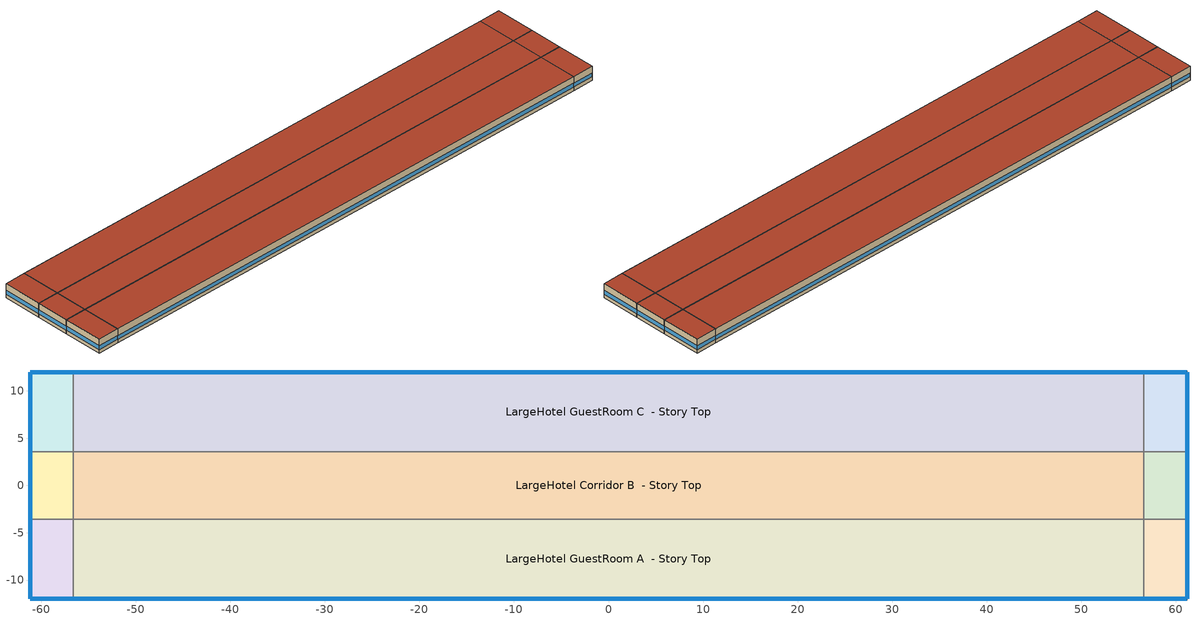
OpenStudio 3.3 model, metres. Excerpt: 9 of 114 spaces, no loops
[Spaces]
LargeHotel GuestRoom A end_a - Story Top
 floor adiabatic (LargeHotel Interior Floor): -61.2,-12 -61.2,-3.57 -56.62,-3.57 -56.62,-12 z27.43
 wall outside: -61.2,-3.57 -61.2,-12 -56.62,-12 z27.43:30.48
 wall to LargeHotel Corridor B end_a - Story Top: -56.62,-3.57 -61.2,-3.57 z27.43:30.48
 wall to LargeHotel GuestRoom A  - Story Top: -56.62,-12 -56.62,-3.57 z27.43:30.48
 window: -61.2,-3.6 -61.2,-11.97 z28.19:29.02; -61.17,-12 -56.65,-12 z28.19:29.03
 roof outside: -56.62,-12 -56.62,-3.57 -61.2,-3.57 -61.2,-12 z30.48
LargeHotel Corridor B end_a - Story Top
 floor adiabatic (LargeHotel Interior Floor): -61.2,-3.57 -61.2,3.57 -56.62,3.57 -56.62,-3.57 z27.43
 wall outside: -61.2,3.57 -61.2,-3.57 z27.43:30.48
 wall to LargeHotel GuestRoom C end_a - Story Top: -56.62,3.57 -61.2,3.57 z27.43:30.48
 wall to LargeHotel Corridor B  - Story Top: -56.62,-3.57 -56.62,3.57 z27.43:30.48
 window: -61.2,3.54 -61.2,-3.54 z28.19:29.02
 roof outside: -56.62,-3.57 -56.62,3.57 -61.2,3.57 -61.2,-3.57 z30.48
LargeHotel GuestRoom C end_a - Story Top
 floor adiabatic (LargeHotel Interior Floor): -61.2,3.57 -61.2,12 -56.62,12 -56.62,3.57 z27.43
 wall outside: -56.62,12 -61.2,12 -61.2,3.57 z27.43:30.48
 wall to LargeHotel GuestRoom C  - Story Top: -56.62,3.57 -56.62,12 z27.43:30.48
 window: -56.65,12 -61.17,12 z28.19:29.03; -61.2,11.97 -61.2,3.6 z28.19:29.02
 roof outside: -56.62,3.57 -56.62,12 -61.2,12 -61.2,3.57 z30.48
LargeHotel GuestRoom A  - Story Top
 floor adiabatic (LargeHotel Interior Floor): -56.62,-12 -56.62,-3.57 56.62,-3.57 56.62,-12 z27.43
 wall outside: -56.62,-12 56.62,-12 z27.43:30.48
 wall to LargeHotel Corridor B  - Story Top: 56.62,-3.57 -56.62,-3.57 z27.43:30.48
 wall to LargeHotel GuestRoom A end_b - Story Top: 56.62,-12 56.62,-3.57 z27.43:30.48
 window: -56.6,-12 56.6,-12 z28.19:29.02
 roof outside: 56.62,-12 56.62,-3.57 -56.62,-3.57 -56.62,-12 z30.48
LargeHotel Corridor B  - Story Top
 floor adiabatic (LargeHotel Interior Floor): -56.62,-3.57 -56.62,3.57 56.62,3.57 56.62,-3.57 z27.43
 wall to LargeHotel GuestRoom C  - Story Top: 56.62,3.57 -56.62,3.57 z27.43:30.48
 wall to LargeHotel Corridor B end_b - Story Top: 56.62,-3.57 56.62,3.57 z27.43:30.48
 roof outside: 56.62,-3.57 56.62,3.57 -56.62,3.57 -56.62,-3.57 z30.48
LargeHotel GuestRoom C  - Story Top
 floor adiabatic (LargeHotel Interior Floor): -56.62,3.57 -56.62,12 56.62,12 56.62,3.57 z27.43
 wall outside: 56.62,12 -56.62,12 z27.43:30.48
 wall to LargeHotel GuestRoom C end_b - Story Top: 56.62,3.57 56.62,12 z27.43:30.48
 window: 56.6,12 -56.6,12 z28.19:29.02
 roof outside: 56.62,3.57 56.62,12 -56.62,12 -56.62,3.57 z30.48
LargeHotel GuestRoom A end_b - Story Top
 floor adiabatic (LargeHotel Interior Floor): 56.62,-12 56.62,-3.57 61.2,-3.57 61.2,-12 z27.43
 wall outside: 56.62,-12 61.2,-12 61.2,-3.57 z27.43:30.48
 wall to LargeHotel Corridor B end_b - Story Top: 61.2,-3.57 56.62,-3.57 z27.43:30.48
 window: 61.2,-11.97 61.2,-3.6 z28.19:29.02; 56.65,-12 61.17,-12 z28.19:29.03
 roof outside: 61.2,-12 61.2,-3.57 56.62,-3.57 56.62,-12 z30.48
LargeHotel Corridor B end_b - Story Top
 floor adiabatic (LargeHotel Interior Floor): 56.62,-3.57 56.62,3.57 61.2,3.57 61.2,-3.57 z27.43
 wall outside: 61.2,-3.57 61.2,3.57 z27.43:30.48
 wall to LargeHotel GuestRoom C end_b - Story Top: 61.2,3.57 56.62,3.57 z27.43:30.48
 window: 61.2,-3.54 61.2,3.54 z28.19:29.02
 roof outside: 61.2,-3.57 61.2,3.57 56.62,3.57 56.62,-3.57 z30.48
LargeHotel GuestRoom C end_b - Story Top
 floor adiabatic (LargeHotel Interior Floor): 56.62,3.57 56.62,12 61.2,12 61.2,3.57 z27.43
 wall outside: 61.2,3.57 61.2,12 56.62,12 z27.43:30.48
 window: 61.17,12 56.65,12 z28.19:29.03; 61.2,3.6 61.2,11.97 z28.19:29.02
 roof outside: 61.2,3.57 61.2,12 56.62,12 56.62,3.57 z30.48
[Site]
Buffalo Niagara Intl Ap_NY_USA: Latitude {deg}=42.93; Longitude {deg}=-78.73; Time Zone {hr}=-5; Elevation {m}=215; Terrain=City
[Site:WaterMainsTemperature]
Calculation Method=Correlation; Annual Average Outdoor Air Temperature {C}=8.96667; Maximum Difference In Monthly Average Outdoor Air Temperatures {deltaC}=26.2
[SizingPeriod:DesignDay] Barometric Pressure {Pa}=98769; Rain Indicator=No; Snow Indicator=No; Day of Month=21; Daylight Saving Time Indicator=No; Humidity Condition Type=Wetbulb; Dry-Bulb Temperature Range Modifier Type=DefaultMultipliers
Name | Maximum Dry-Bulb Temperature {C} | Daily Dry-Bulb Temperature Range {deltaC} | Wind Speed {m/s} | Wind Direction {deg} | Month | Day Type | Wetbulb or DewPoint at Maximum Dry-Bulb {C} | Solar Model Indicator | ASHRAE Clear Sky Optical Depth for Beam Irradiance | ASHRAE Clear Sky Optical Depth for Diffuse Irradiance | Sky Clearness
Buffalo Niagara Intl Ap Ann Clg .4% Condns DB=>MWB 1 | 30.3 | 9.3 | 5.7 | 240 | 7 | SummerDesignDay | 21.8 | ASHRAETau | 0.462 | 2.001
Buffalo Niagara Intl Ap Ann Clg .4% Condns WB=>MDB 1 | 27.8 | 9.3 | 5.7 | 240 | 7 | SummerDesignDay | 23.8 | ASHRAETau | 0.462 | 2.001
Buffalo Niagara Intl Ap Ann Htg 99.6% Condns DB 1 | -16.3 | 0 | 5.1 | 270 | 1 | WinterDesignDay | -16.3 | ASHRAEClearSky |  |  | 0
[ClimateZones]
Climate Zone Institution Name 1=ASHRAE; Climate Zone Document Name 1=ANSI/ASHRAE Standard 169; Climate Zone Document Year 1=2006; Climate Zone Value 1=6A
[Building]
90.1-2013|LargeHotel: Default Construction Set=Res 90.1-2013 - LrgHotel - ASHRAE 169-2013-6A; Standards Building Type=LargeHotel
[Site:GroundTemperature:FCfactorMethod]
January Ground Temperature {C}=7.4; February Ground Temperature {C}=-0; March Ground Temperature {C}=-7.6; April Ground Temperature {C}=-12.6; May Ground Temperature {C}=-7.7; June Ground Temperature {C}=0.3; July Ground Temperature {C}=7; August Ground Temperature {C}=14.2; September Ground Temperature {C}=19.2; October Ground Temperature {C}=20.9; November Ground Temperature {C}=20; December Ground Temperature {C}=15.4
[DefaultConstructionSet]
Res 90.1-2013 - LrgHotel - ASHRAE 169-2013-6A: Default Exterior Surface Constructions=Default Surface Constructions 1; Default Interior Surface Constructions=Default Surface Constructions 2; Default Ground Contact Surface Constructions=Default Surface Constructions 3; Default Exterior SubSurface Constructions=Default Sub Surface Constructions 1; Default Interior SubSurface Constructions=Default Sub Surface Constructions 2; Interior Partition Construction=Typical Interior Partition
[DefaultSurfaceConstructions]
Name | Floor Construction | Wall Construction | Roof Ceiling Construction
Default Surface Constructions 1 | Typical Insulated Exterior Mass Floor R-19.61 | Typical Insulated Exterior Mass Wall R-12.5 | Typical IEAD Roof R-31.25
Default Surface Constructions 2 | LargeHotel Interior Floor | LargeHotel Interior Wall | LargeHotel Interior Ceiling
Default Surface Constructions 3 | Typical Insulated Carpeted 8in Slab Floor | Typical Insulated Basement Mass Wall
[Construction]
Typical Insulated Exterior Mass Floor R-19.61: Typical Insulation R-17.04, 4 in. Normalweight Concrete Floor, Typical Carpet Pad
Typical Insulated Exterior Mass Wall R-12.5: 1IN Stucco, 8IN CONCRETE HW RefBldg, Typical Insulation R-10.11, 1/2IN Gypsum
Typical IEAD Roof R-31.25: Roof Membrane, Typical Insulation R-30.13, Metal Roof Surface
LargeHotel Interior Floor: G01 13mm gypsum board, Nonres_Floor_Insulation, 100mm Normalweight concrete floor, CP02 CARPET PAD
LargeHotel Interior Wall: G01 13mm gypsum board, G01 13mm gypsum board
LargeHotel Interior Ceiling: CP02 CARPET PAD, 100mm Normalweight concrete floor, Nonres_Floor_Insulation, G01 13mm gypsum board
Typical Insulated Carpeted 8in Slab Floor: 8 in. Normalweight Concrete Floor, Typical Carpet Pad
Typical Insulated Basement Mass Wall: 8 in. Concrete Block Basement Wall
U 0.48 SHGC 0.40 Dbl Ref-D Clr 6mm/13mm: REF D CLEAR 6MM, AIR 13MM, CLEAR 6MM
Typical Insulated Metal Door R-2.0: F08 Metal surface, Typical Insulation R-1.15
U 0.44 SHGC 0.26 Dbl Ref-B-H Clr 6mm/13mm Air: REF B CLEAR HI 6MM, AIR 13MM, CLEAR 6MM
Typical Overhead Door R-2.0: Typical Insulation R-1.15 1
Window_U_0.50_SHGC_0.40_Skylight_Frame_Width_0.430_in: Glass_2052_LayerAvg, Gap_1_W_0_0038, Glass_2027F_LayerAvg
Typical Interior Window: Clear 3mm
Typical Interior Door; Typical Interior Partition: G05 25mm wood
InteriorFurnishings 1: Std Wood 6inch 1
[Material:NoMass] Roughness=Smooth; Thermal Absorptance=0.9; Solar Absorptance=0.7
Name | Thermal Resistance {m2-K/W} | Visible Absorptance
Typical Insulation R-17.04 | 3.00072 | 0.7
Typical Carpet Pad; CP02 CARPET PAD | 0.21648 | 0.8
Typical Insulation R-10.11 | 1.78074 | 0.7
Typical Insulation R-30.13 | 5.30668 | 0.7
Nonres_Floor_Insulation | 2.88292 | 0.7
Typical Insulation R-1.15 | 0.202509 | 0.7
Typical Insulation R-1.15 1 | 0.202527 | 0.7
[Material] Thermal Absorptance=0.9
Name | Roughness | Thickness {m} | Conductivity {W/m-K} | Density {kg/m3} | Specific Heat {J/kg-K} | Solar Absorptance | Visible Absorptance
4 in. Normalweight Concrete Floor | MediumRough | 0.1016 | 2.31 | 2322 | 832 | 0.7 | 0.7
1IN Stucco | Smooth | 0.0253 | 0.6918 | 1858 | 837 | 0.7 | 0.92
8IN CONCRETE HW RefBldg | Rough | 0.2032 | 1.311 | 2240 | 836.8 | 0.7 | 0.7
1/2IN Gypsum | Smooth | 0.0127 | 0.16 | 784.9 | 830 | 0.4 | 0.4
Roof Membrane | VeryRough | 0.0095 | 0.16 | 1121.29 | 1460 | 0.7 | 0.7
Metal Roof Surface; F08 Metal surface | Smooth | 0.0008 | 45.28 | 7824 | 500 | 0.7 | 0.7
G01 13mm gypsum board | Smooth | 0.0127 | 0.160031 | 800.001 | 1090.73 | 0.7 | 0.5
100mm Normalweight concrete floor | MediumRough | 0.1016 | 2.31045 | 2322 | 832.557 | 0.7 | 0.7
8 in. Normalweight Concrete Floor | MediumRough | 0.2032 | 2.31 | 2322 | 832 | 0.7 | 0.7
8 in. Concrete Block Basement Wall | MediumRough | 0.2032 | 1.326 | 1842 | 912 | 0.7 | 0.7
G05 25mm wood | MediumSmooth | 0.0254 | 0.15 | 608 | 1630 | 0.5 | 0.5
Std Wood 6inch 1 | MediumSmooth | 0.15 | 0.12 | 540 | 1210 | 0.7 | 0.7
[DefaultSubSurfaceConstructions]
Name | Fixed Window Construction | Operable Window Construction | Door Construction | Glass Door Construction | Overhead Door Construction | Skylight Construction | Tubular Daylight Dome Construction | Tubular Daylight Diffuser Construction
Default Sub Surface Constructions 1 | U 0.48 SHGC 0.40 Dbl Ref-D Clr 6mm/13mm | U 0.48 SHGC 0.40 Dbl Ref-D Clr 6mm/13mm | Typical Insulated Metal Door R-2.0 | U 0.44 SHGC 0.26 Dbl Ref-B-H Clr 6mm/13mm Air | Typical Overhead Door R-2.0 | Window_U_0.50_SHGC_0.40_Skylight_Frame_Width_0.430_in | Typical Interior Window | Typical Interior Window
Default Sub Surface Constructions 2 | Typical Interior Window | Typical Interior Window | Typical Interior Door
[WindowMaterial:Glazing] Optical Data Type=SpectralAverage; Infrared Transmittance at Normal Incidence=0; Dirt Correction Factor for Solar and Visible Transmittance=1; Solar Diffusing=No
Name | Thickness {m} | Solar Transmittance at Normal Incidence | Front Side Solar Reflectance at Normal Incidence | Back Side Solar Reflectance at Normal Incidence | Visible Transmittance at Normal Incidence | Front Side Visible Reflectance at Normal Incidence | Back Side Visible Reflectance at Normal Incidence | Front Side Infrared Hemispherical Emissivity | Back Side Infrared Hemispherical Emissivity | Conductivity {W/m-K}
REF D CLEAR 6MM | 0.006 | 0.429 | 0.308 | 0.379 | 0.334 | 0.453 | 0.505 | 0.84 | 0.82 | 0.9
CLEAR 6MM | 0.006 | 0.775 | 0.071 | 0.071 | 0.881 | 0.08 | 0.08 | 0.84 | 0.84 | 0.9
REF B CLEAR HI 6MM | 0.006 | 0.24 | 0.16 | 0.32 | 0.3 | 0.16 | 0.29 | 0.84 | 0.6 | 0.9
Glass_2052_LayerAvg | 0.00837 | 0.507767 | 0.054228 | 0.0544931 | 0.586833 | 0.05805 | 0.058397 | 0.84 | 0.84 | 1
Glass_2027F_LayerAvg | 0.004 | 0.369744 | 0.470069 | 0.340935 | 0.765222 | 0.0546 | 0.073741 | 0.03675 | 0.84 | 1
Clear 3mm | 0.003 | 0.837 | 0.075 | 0.075 | 0.898 | 0.081 | 0.081 | 0.84 | 0.84 | 0.9
[WindowMaterial:Gas] Gas Type=Air
Name | Thickness {m}
AIR 13MM | 0.0127
Gap_1_W_0_0038 | 0.0038
[SpaceType] Standards Building Type=LargeHotel
Name | Default Schedule Set | Design Specification Outdoor Air Object | Standards Space Type
LargeHotel Corridor - 90.1-2013 | LargeHotel Corridor Schedule Set | LargeHotel Corridor Ventilation | Corridor
LargeHotel GuestRoom - 90.1-2013 | LargeHotel GuestRoom Schedule Set | LargeHotel GuestRoom Ventilation | GuestRoom
[BuildingStory]
Story Top: Nominal Z Coordinate {m}=27.432; Nominal Floor to Floor Height {m}=3.048
[Space] Building Story=Story Top
Name | Space Type | Thermal Zone
LargeHotel GuestRoom A end_a - Story Top | LargeHotel GuestRoom - 90.1-2013 | Zone LargeHotel GuestRoom A end_a - Story Top
LargeHotel Corridor B end_a - Story Top | LargeHotel Corridor - 90.1-2013 | Zone LargeHotel Corridor B end_a - Story Top
LargeHotel GuestRoom C end_a - Story Top | LargeHotel GuestRoom - 90.1-2013 | Zone LargeHotel GuestRoom C end_a - Story Top
LargeHotel GuestRoom A  - Story Top | LargeHotel GuestRoom - 90.1-2013 | Zone LargeHotel GuestRoom A  - Story Top
LargeHotel Corridor B  - Story Top | LargeHotel Corridor - 90.1-2013 | Zone LargeHotel Corridor B  - Story Top
LargeHotel GuestRoom C  - Story Top | LargeHotel GuestRoom - 90.1-2013 | Zone LargeHotel GuestRoom C  - Story Top
LargeHotel GuestRoom A end_b - Story Top | LargeHotel GuestRoom - 90.1-2013 | Zone LargeHotel GuestRoom A end_b - Story Top
LargeHotel Corridor B end_b - Story Top | LargeHotel Corridor - 90.1-2013 | Zone LargeHotel Corridor B end_b - Story Top
LargeHotel GuestRoom C end_b - Story Top | LargeHotel GuestRoom - 90.1-2013 | Zone LargeHotel GuestRoom C end_b - Story Top
[ThermalZone] Multiplier=1; Use Ideal Air Loads=No
Name | Primary Daylighting Control | Fraction of Zone Controlled by Primary Daylighting Control | Secondary Daylighting Control | Fraction of Zone Controlled by Secondary Daylighting Control | Thermostat
Zone LargeHotel GuestRoom A end_a - Story Top | LargeHotel GuestRoom A end_a - Story Top Daylt Sensor 1 | 0.471 | LargeHotel GuestRoom A end_a - Story Top Daylt Sensor 2 | 0.34 | LargeHotel GuestRoom - 90.1-2013 Thermostat 14
Zone LargeHotel Corridor B end_a - Story Top |  |  |  |  | LargeHotel Corridor - 90.1-2013 Thermostat 14
Zone LargeHotel GuestRoom C end_a - Story Top | LargeHotel GuestRoom C end_a - Story Top Daylt Sensor 1 | 0.471 | LargeHotel GuestRoom C end_a - Story Top Daylt Sensor 2 | 0.34 | LargeHotel GuestRoom - 90.1-2013 Thermostat 37
Zone LargeHotel GuestRoom A  - Story Top | LargeHotel GuestRoom A  - Story Top Daylt Sensor 1 | 0.188 | LargeHotel GuestRoom A  - Story Top Daylt Sensor 2 | 0.188 | LargeHotel GuestRoom - 90.1-2013 Thermostat 7
Zone LargeHotel Corridor B  - Story Top |  |  |  |  | LargeHotel Corridor - 90.1-2013 Thermostat 7
Zone LargeHotel GuestRoom C  - Story Top | LargeHotel GuestRoom C  - Story Top Daylt Sensor 1 | 0.188 | LargeHotel GuestRoom C  - Story Top Daylt Sensor 2 | 0.188 | LargeHotel GuestRoom - 90.1-2013 Thermostat 30
Zone LargeHotel GuestRoom A end_b - Story Top | LargeHotel GuestRoom A end_b - Story Top Daylt Sensor 1 | 0.471 | LargeHotel GuestRoom A end_b - Story Top Daylt Sensor 2 | 0.34 | LargeHotel GuestRoom - 90.1-2013 Thermostat 22
Zone LargeHotel Corridor B end_b - Story Top |  |  |  |  | LargeHotel Corridor - 90.1-2013 Thermostat 22
Zone LargeHotel GuestRoom C end_b - Story Top | LargeHotel GuestRoom C end_b - Story Top Daylt Sensor 1 | 0.471 | LargeHotel GuestRoom C end_b - Story Top Daylt Sensor 2 | 0.34 | LargeHotel GuestRoom - 90.1-2013 Thermostat 45
[People:Definition]
LargeHotel GuestRoom People Definition: Number of People Calculation Method=People/Area; People per Space Floor Area {person/m2}=0.0384272; Fraction Radiant=0.3; Enable ASHRAE 55 Comfort Warnings=Yes; Mean Radiant Temperature Calculation Type=ZoneAveraged; Thermal Comfort Model Type 1=Fanger
[People]
LargeHotel GuestRoom People: People Definition=LargeHotel GuestRoom People Definition; Space or SpaceType=LargeHotel GuestRoom - 90.1-2013; Work Efficiency Schedule=Work Efficiency Schedule; Clothing Insulation Schedule=Clothing Schedule; Air Velocity Schedule=Air Velocity Schedule; Multiplier=1
[Lights:Definition] Design Level Calculation Method=Watts/Area; Fraction Radiant=0.7; Fraction Visible=0.2; Return Air Fraction=0
Name | Watts per Space Floor Area {W/m2}
LargeHotel Corridor Lights Definition | 7.10418
LargeHotel GuestRoom Lights Definition | 9.79516
[Lights] Fraction Replaceable=1
Name | Lights Definition | Space or SpaceType
LargeHotel Corridor Lights | LargeHotel Corridor Lights Definition | LargeHotel Corridor - 90.1-2013
LargeHotel GuestRoom Lights | LargeHotel GuestRoom Lights Definition | LargeHotel GuestRoom - 90.1-2013
[ElectricEquipment:Definition]
LargeHotel GuestRoom Elec Equip Definition: Design Level Calculation Method=Watts/Area; Watts per Space Floor Area {W/m2}=6.74897; Fraction Latent=0; Fraction Radiant=0.5; Fraction Lost=0
[ElectricEquipment]
LargeHotel GuestRoom Elec Equip: Electric Equipment Definition=LargeHotel GuestRoom Elec Equip Definition; Space or SpaceType=LargeHotel GuestRoom - 90.1-2013
[DesignSpecification:OutdoorAir] Outdoor Air Method=Sum; Outdoor Air Flow per Floor Area {m3/s-m2}=0.0003048
Name | Outdoor Air Flow per Person {m3/s-person}
LargeHotel Corridor Ventilation
LargeHotel GuestRoom Ventilation | 0.00235974
[DefaultScheduleSet] People Activity Level Schedule=HotelLarge ACTIVITY_SCH; Infiltration Schedule=HotelLarge INFIL_QUARTER_ON_SCH
Name | Number of People Schedule | Lighting Schedule | Electric Equipment Schedule
LargeHotel Corridor Schedule Set | HotelLarge BLDG_OCC_SCH | HotelLarge BLDG_LIGHT_CORRIDOR_SCH_2013 | HotelLarge BLDG_EQUIP_SCH
LargeHotel GuestRoom Schedule Set | HotelLarge GuestRoom_Occ_Sch | HotelLarge BLDG_LIGHT_GUESTROOM_SCH_2013 | HotelLarge GuestRoom_Eqp_Sch_Adva
[SpaceInfiltration:DesignFlowRate] Schedule=Always On Discrete; Design Flow Rate Calculation Method=Flow/ExteriorArea; Constant Term Coefficient=0; Temperature Term Coefficient=0; Velocity Term Coefficient=0.224; Velocity Squared Term Coefficient=0
Name | Space or SpaceType | Flow per Exterior Surface Area {m3/s-m2}
LargeHotel Corridor B end_a - Story Top Infiltration | LargeHotel Corridor B end_a - Story Top | 0.000227829
LargeHotel Corridor B end_b - Story Top Infiltration | LargeHotel Corridor B end_b - Story Top | 0.000227829
LargeHotel GuestRoom A  - Story Top Infiltration | LargeHotel GuestRoom A  - Story Top | 0.000151261
LargeHotel GuestRoom A end_a - Story Top Infiltration | LargeHotel GuestRoom A end_a - Story Top | 0.000288755
LargeHotel GuestRoom A end_b - Story Top Infiltration | LargeHotel GuestRoom A end_b - Story Top | 0.000288755
LargeHotel GuestRoom C  - Story Top Infiltration | LargeHotel GuestRoom C  - Story Top | 0.000151261
LargeHotel GuestRoom C end_a - Story Top Infiltration | LargeHotel GuestRoom C end_a - Story Top | 0.000288755
LargeHotel GuestRoom C end_b - Story Top Infiltration | LargeHotel GuestRoom C end_b - Story Top | 0.000288755
[Exterior:Lights:Definition]
Name | Design Level {W}
Parking Areas and Drives Def (W/ft^2) | 0.1
Building Facades Def (W/ft^2) | 0.15
Main Entries Def (W/ft) | 30
Other Doors Def (W/ft) | 20
Entry Canopies Def (W/ft^2) | 0.4
[Exterior:Lights] Control Option=AstronomicalClock
Name | Exterior Lights Definition | Schedule | Multiplier
Parking Areas and Drives | Parking Areas and Drives Def (W/ft^2) | Schedule Ruleset 2 | 227289
Building Facades | Building Facades Def (W/ft^2) | Schedule Ruleset 1 | 9605.68
Main Entries | Main Entries Def (W/ft) | Schedule Ruleset 2 | 50.5856
Other Doors | Other Doors Def (W/ft) | Schedule Ruleset 2 | 28.7073
Entry Canopies | Entry Canopies Def (W/ft^2) | Schedule Ruleset 2 | 1620
[EnergyManagementSystem:Sensor] Output Variable or Output Meter Index Key=Environment
Name | Output Variable or Output Meter
Mains_Water_Temp_Sen | Site Mains Water Temperature
OAT; OAT_1; OAT_2; OAT_3 | Site Outdoor Air Drybulb Temperature
[EnergyManagementSystem:Actuator] Actuated Component Control Type=Schedule Value
Name | Actuated Component | Actuated Component Type
Mains_Water_Temp_Act | Mains Water Temperature | Schedule:Constant
SYS12ZoneVAVHtgSch0; SYS18ZoneVAVHtgSch0; SYS8ZoneVAVHtgSch0; ZoneLargeHotelLaundryBStoryGroundPSZACHtgSch0 | HotelLarge HTGSETP_SCH | Schedule:Year
SYS12ZoneVAVClgSch0; SYS18ZoneVAVClgSch0; SYS8ZoneVAVClgSch0; ZoneLargeHotelLaundryBStoryGroundPSZACClgSch0 | HotelLarge CLGSETP_SCH | Schedule:Year
[EnergyManagementSystem:Program]
Mains_Water_Prg: SET Mains_Water_Temp_Act = Mains_Water_Temp_Sen
SYS12ZoneVAVOptimumStartProg0: IF DaylightSavings==0 && DayOfWeek>1 && Hour==5 && OAT<23.9 && OAT>1.7; SET SYS12ZoneVAVClgSch0 = 29.4; SET SYS12ZoneVAVHtgSch0 = 15.6; ELSEIF DaylightSavings==0 && DayOfWeek==1 && Hour==7 && OAT<23.9 && OAT>1.7; SET SYS12ZoneVAVClgSch0 = 29.4; SET SYS12ZoneVAVHtgSch0 = 15.6; ELSEIF DaylightSavings==1 && DayOfWeek>1 && Hour==4 && OAT<23.9 && OAT>1.7; SET SYS12ZoneVAVClgSch0 = 29.4; SET SYS12ZoneVAVHtgSch0 = 15.6; ELSEIF DaylightSavings==1 && DayOfWeek==1 && Hour==6 && OAT<23.9 && OAT>1.7; SET SYS12ZoneVAVClgSch0 = 29.4; SET SYS12ZoneVAVHtgSch0 = 15.6; ELSE; SET SYS12ZoneVAVClgSch0 = NULL; SET SYS12ZoneVAVHtgSch0 = NULL; ENDIF
SYS18ZoneVAVOptimumStartProg0: IF DaylightSavings==0 && DayOfWeek>1 && Hour==5 && OAT_1<23.9 && OAT_1>1.7; SET SYS18ZoneVAVClgSch0 = 29.4; SET SYS18ZoneVAVHtgSch0 = 15.6; ELSEIF DaylightSavings==0 && DayOfWeek==1 && Hour==7 && OAT_1<23.9 && OAT_1>1.7; SET SYS18ZoneVAVClgSch0 = 29.4; SET SYS18ZoneVAVHtgSch0 = 15.6; ELSEIF DaylightSavings==1 && DayOfWeek>1 && Hour==4 && OAT_1<23.9 && OAT_1>1.7; SET SYS18ZoneVAVClgSch0 = 29.4; SET SYS18ZoneVAVHtgSch0 = 15.6; ELSEIF DaylightSavings==1 && DayOfWeek==1 && Hour==6 && OAT_1<23.9 && OAT_1>1.7; SET SYS18ZoneVAVClgSch0 = 29.4; SET SYS18ZoneVAVHtgSch0 = 15.6; ELSE; SET SYS18ZoneVAVClgSch0 = NULL; SET SYS18ZoneVAVHtgSch0 = NULL; ENDIF
SYS8ZoneVAVOptimumStartProg0: IF DaylightSavings==0 && DayOfWeek>1 && Hour==5 && OAT_2<23.9 && OAT_2>1.7; SET SYS8ZoneVAVClgSch0 = 29.4; SET SYS8ZoneVAVHtgSch0 = 15.6; ELSEIF DaylightSavings==0 && DayOfWeek==1 && Hour==7 && OAT_2<23.9 && OAT_2>1.7; SET SYS8ZoneVAVClgSch0 = 29.4; SET SYS8ZoneVAVHtgSch0 = 15.6; ELSEIF DaylightSavings==1 && DayOfWeek>1 && Hour==4 && OAT_2<23.9 && OAT_2>1.7; SET SYS8ZoneVAVClgSch0 = 29.4; SET SYS8ZoneVAVHtgSch0 = 15.6; ELSEIF DaylightSavings==1 && DayOfWeek==1 && Hour==6 && OAT_2<23.9 && OAT_2>1.7; SET SYS8ZoneVAVClgSch0 = 29.4; SET SYS8ZoneVAVHtgSch0 = 15.6; ELSE; SET SYS8ZoneVAVClgSch0 = NULL; SET SYS8ZoneVAVHtgSch0 = NULL; ENDIF
ZoneLargeHotelLaundryBStoryGroundPSZACOptimumStartProg0: IF DaylightSavings==0 && DayOfWeek>1 && Hour==5 && OAT_3<23.9 && OAT_3>1.7; SET ZoneLargeHotelLaundryBStoryGroundPSZACClgSch0 = 29.4; SET ZoneLargeHotelLaundryBStoryGroundPSZACHtgSch0 = 15.6; ELSEIF DaylightSavings==0 && DayOfWeek==1 && Hour==7 && OAT_3<23.9 && OAT_3>1.7; SET ZoneLargeHotelLaundryBStoryGroundPSZACClgSch0 = 29.4; SET ZoneLargeHotelLaundryBStoryGroundPSZACHtgSch0 = 15.6; ELSEIF DaylightSavings==1 && DayOfWeek>1 && Hour==4 && OAT_3<23.9 && OAT_3>1.7; SET ZoneLargeHotelLaundryBStoryGroundPSZACClgSch0 = 29.4; SET ZoneLargeHotelLaundryBStoryGroundPSZACHtgSch0 = 15.6; ELSEIF DaylightSavings==1 && DayOfWeek==1 && Hour==6 && OAT_3<23.9 && OAT_3>1.7; SET ZoneLargeHotelLaundryBStoryGroundPSZACClgSch0 = 29.4; SET ZoneLargeHotelLaundryBStoryGroundPSZACHtgSch0 = 15.6; ELSE; SET ZoneLargeHotelLaundryBStoryGroundPSZACClgSch0 = NULL; SET ZoneLargeHotelLaundryBStoryGroundPSZACHtgSch0 = NULL; ENDIF
[EnergyManagementSystem:ProgramCallingManager]
Mains_Water_Prg_Mgr: BeginTimestepBeforePredictor; Mains_Water_Prg
SYS12ZoneVAVOptimumStartCallingManager0: BeginTimestepBeforePredictor; SYS12ZoneVAVOptimumStartProg0
SYS18ZoneVAVOptimumStartCallingManager0: BeginTimestepBeforePredictor; SYS18ZoneVAVOptimumStartProg0
SYS8ZoneVAVOptimumStartCallingManager0: BeginTimestepBeforePredictor; SYS8ZoneVAVOptimumStartProg0
ZoneLargeHotelLaundryBStoryGroundPSZACOptimumStartCallingManager0: BeginTimestepBeforePredictor; ZoneLargeHotelLaundryBStoryGroundPSZACOptimumStartProg0
[Daylighting:Control] Position Z-Coordinate {m}=0.762; Illuminance Setpoint {lux}=375; Lighting Control Type=Stepped; Minimum Input Power Fraction for Continuous Dimming Control=0.3; Minimum Light Output Fraction for Continuous Dimming Control=0.2; Number of Stepped Control Steps=3; Probability Lighting will be Reset When Needed in Manual Stepped Control=1; Maximum Allowable Discomfort Glare Index=22
Name | Space | Position X-Coordinate {m} | Position Y-Coordinate {m}
LargeHotel GuestRoom A  - Story Top Daylt Sensor 1 | LargeHotel GuestRoom A  - Story Top | 56.6241 | 1.04632
LargeHotel GuestRoom A  - Story Top Daylt Sensor 2 | LargeHotel GuestRoom A  - Story Top | 56.6241 | 2.10849
LargeHotel GuestRoom A end_a - Story Top Daylt Sensor 1 | LargeHotel GuestRoom A end_a - Story Top | 2.286 | 1.05218
LargeHotel GuestRoom A end_a - Story Top Daylt Sensor 2 | LargeHotel GuestRoom A end_a - Story Top | 2.286 | 2.12029
LargeHotel GuestRoom A end_b - Story Top Daylt Sensor 1 | LargeHotel GuestRoom A end_b - Story Top | 2.286 | 1.05218
LargeHotel GuestRoom A end_b - Story Top Daylt Sensor 2 | LargeHotel GuestRoom A end_b - Story Top | 2.286 | 2.12029
LargeHotel GuestRoom C  - Story Top Daylt Sensor 1 | LargeHotel GuestRoom C  - Story Top | 56.6241 | 7.38296
LargeHotel GuestRoom C  - Story Top Daylt Sensor 2 | LargeHotel GuestRoom C  - Story Top | 56.6241 | 6.32079
LargeHotel GuestRoom C end_a - Story Top Daylt Sensor 1 | LargeHotel GuestRoom C end_a - Story Top | 1.04937 | 4.21464
LargeHotel GuestRoom C end_a - Story Top Daylt Sensor 2 | LargeHotel GuestRoom C end_a - Story Top | 2.11463 | 4.21464
LargeHotel GuestRoom C end_b - Story Top Daylt Sensor 1 | LargeHotel GuestRoom C end_b - Story Top | 3.52263 | 4.21464
LargeHotel GuestRoom C end_b - Story Top Daylt Sensor 2 | LargeHotel GuestRoom C end_b - Story Top | 2.45737 | 4.21464
[ThermostatSetpoint:DualSetpoint]
Name | Heating Setpoint Temperature Schedule | Cooling Setpoint Temperature Schedule
LargeHotel Corridor - 90.1-2013 Thermostat 7; LargeHotel Corridor - 90.1-2013 Thermostat 14; LargeHotel Corridor - 90.1-2013 Thermostat 22 | HotelLarge HTGSETP_SCH | HotelLarge CLGSETP_SCH
LargeHotel GuestRoom - 90.1-2013 Thermostat 7; LargeHotel GuestRoom - 90.1-2013 Thermostat 14; LargeHotel GuestRoom - 90.1-2013 Thermostat 22; LargeHotel GuestRoom - 90.1-2013 Thermostat 30; LargeHotel GuestRoom - 90.1-2013 Thermostat 37; LargeHotel GuestRoom - 90.1-2013 Thermostat 45 | HotelLarge Adva_OccGuestRoom_HtgSP_Sch | HotelLarge Adva_OccGuestRoom_ClgSP_Sch
[AvailabilityManager:NightCycle] Applicability Schedule=Always On Discrete; Control Type=CycleOnAny; Thermostat Tolerance {deltaC}=1.9999; Cycling Run Time Control Type=Thermostat; Cycling Run Time {s}=1800
Availability Manager Night Cycle 1; Availability Manager Night Cycle 2; Availability Manager Night Cycle 3; Availability Manager Night Cycle 4; Availability Manager Night Cycle 5; Availability Manager Night Cycle 6; Availability Manager Night Cycle 7; Availability Manager Night Cycle 8; Availability Manager Night Cycle 9; Availability Manager Night Cycle 10; Availability Manager Night Cycle 11; Availability Manager Night Cycle 12; Availability Manager Night Cycle 13; Availability Manager Night Cycle 14; Availability Manager Night Cycle 15; Availability Manager Night Cycle 16; Availability Manager Night Cycle 17; Availability Manager Night Cycle 18; Availability Manager Night Cycle 19
[HeatExchanger:AirToAir:SensibleAndLatent] Availability Schedule=Always On Discrete; Nominal Supply Air Flow Rate {m3/s}=autosize; Sensible Effectiveness at 100% Heating Air Flow=0.5; Latent Effectiveness at 100% Heating Air Flow=0.5; Sensible Effectiveness at 75% Heating Air Flow=0.5; Latent Effectiveness at 75% Heating Air Flow=0.5; Sensible Effectiveness at 100% Cooling Air Flow=0.5; Latent Effectiveness at 100% Cooling Air Flow=0.5; Sensible Effectiveness at 75% Cooling Air Flow=0.5; Latent Effectiveness at 75% Cooling Air Flow=0.5; Supply Air Outlet Temperature Control=No; Heat Exchanger Type=Rotary; Frost Control Type=ExhaustOnly; Threshold Temperature {C}=-23.3; Initial Defrost Time Fraction=0.167; Rate of Defrost Time Fraction Increase {1/K}=1.44; Economizer Lockout=Yes
Name | Nominal Electric Power {W}
12 Zone VAV ERV | 3818.27
18 Zone VAV ERV | 2309.83
8 Zone VAV ERV | 2907.87
Zone LargeHotel Banquet A  - Story Ground PSZ-AC ERV; Zone LargeHotel Banquet C  - Story Ground PSZ-AC ERV | 194.437
Zone LargeHotel Banquet B  - Story Ground PSZ-AC ERV | 519.277
Zone LargeHotel Kitchen B  - Story Ground PSZ-AC ERV | 291.036
Zone LargeHotel Kitchen C  - Story Ground PSZ-AC ERV | 124.188
[SetpointManager:OutdoorAirPretreat] Minimum Setpoint Temperature {C}=-99; Maximum Setpoint Temperature {C}=99; Minimum Setpoint Humidity Ratio {kgWater/kgDryAir}=1e-05; Maximum Setpoint Humidity Ratio {kgWater/kgDryAir}=1
Setpoint Manager Outdoor Air Pretreat 1; Setpoint Manager Outdoor Air Pretreat 2; Setpoint Manager Outdoor Air Pretreat 3; Setpoint Manager Outdoor Air Pretreat 4; Setpoint Manager Outdoor Air Pretreat 5; Setpoint Manager Outdoor Air Pretreat 6; Setpoint Manager Outdoor Air Pretreat 7; Setpoint Manager Outdoor Air Pretreat 8
[InternalMass:Definition]
Internal Mass Definition 2: Construction=InteriorFurnishings 1; Design Level Calculation Method=SurfaceArea/Area; Surface Area per Space Floor Area=2
[InternalMass] Internal Mass Definition=Internal Mass Definition 2; Multiplier=1
Name | Space or SpaceType
LargeHotel GuestRoom C end_b - Story Top Mass | LargeHotel GuestRoom C end_b - Story Top
LargeHotel Corridor B  - Story Top Mass | LargeHotel Corridor B  - Story Top
LargeHotel GuestRoom A  - Story Top Mass | LargeHotel GuestRoom A  - Story Top
LargeHotel GuestRoom C end_a - Story Top Mass | LargeHotel GuestRoom C end_a - Story Top
LargeHotel Corridor B end_b - Story Top Mass | LargeHotel Corridor B end_b - Story Top
LargeHotel Corridor B end_a - Story Top Mass | LargeHotel Corridor B end_a - Story Top
LargeHotel GuestRoom A end_b - Story Top Mass | LargeHotel GuestRoom A end_b - Story Top
LargeHotel GuestRoom C  - Story Top Mass | LargeHotel GuestRoom C  - Story Top
LargeHotel GuestRoom A end_a - Story Top Mass | LargeHotel GuestRoom A end_a - Story Top
[Schedule:Ruleset]
Name | Default Day Schedule | Summer Design Day Schedule | Winter Design Day Schedule
Clothing Schedule | Clothing Schedule Default Winter Clothes
Air Velocity Schedule | Air Velocity Schedule Default
Work Efficiency Schedule | Work Efficiency Schedule Default
HotelLarge BLDG_OCC_SCH | HotelLarge BLDG_OCC_SCH Default | HotelLarge BLDG_OCC_SCH Summer Design Day | HotelLarge BLDG_OCC_SCH Winter Design Day
HotelLarge ACTIVITY_SCH | HotelLarge ACTIVITY_SCH Default | HotelLarge ACTIVITY_SCH Summer Design Day | HotelLarge ACTIVITY_SCH Winter Design Day
HotelLarge INFIL_QUARTER_ON_SCH | HotelLarge INFIL_QUARTER_ON_SCH Default | HotelLarge INFIL_QUARTER_ON_SCH Summer Design Day | HotelLarge INFIL_QUARTER_ON_SCH Winter Design Day
HotelLarge BLDG_EQUIP_SCH | HotelLarge BLDG_EQUIP_SCH Default | HotelLarge BLDG_EQUIP_SCH Summer Design Day | HotelLarge BLDG_EQUIP_SCH Winter Design Day
HotelLarge BLDG_LIGHT_CORRIDOR_SCH_2013 | HotelLarge BLDG_LIGHT_CORRIDOR_SCH_2013 Default | HotelLarge BLDG_LIGHT_CORRIDOR_SCH_2013 Summer Design Day | HotelLarge BLDG_LIGHT_CORRIDOR_SCH_2013 Winter Design Day
HotelLarge GuestRoom_Occ_Sch | HotelLarge GuestRoom_Occ_Sch Default | HotelLarge GuestRoom_Occ_Sch Summer Design Day | HotelLarge GuestRoom_Occ_Sch Winter Design Day
HotelLarge BLDG_LIGHT_GUESTROOM_SCH_2013 | HotelLarge BLDG_LIGHT_GUESTROOM_SCH_2013 Default | HotelLarge BLDG_LIGHT_GUESTROOM_SCH_2013 Summer Design Day | HotelLarge BLDG_LIGHT_GUESTROOM_SCH_2013 Winter Design Day
HotelLarge GuestRoom_Eqp_Sch_Adva | HotelLarge GuestRoom_Eqp_Sch_Adva Default | HotelLarge GuestRoom_Eqp_Sch_Adva Summer Design Day | HotelLarge GuestRoom_Eqp_Sch_Adva Winter Design Day
Schedule Ruleset 1 | Schedule Day 29
Schedule Ruleset 2 | Schedule Day 30
HotelLarge HTGSETP_SCH | HotelLarge HTGSETP_SCH Default | HotelLarge HTGSETP_SCH Summer Design Day | HotelLarge HTGSETP_SCH Winter Design Day
HotelLarge CLGSETP_SCH | HotelLarge CLGSETP_SCH Default | HotelLarge CLGSETP_SCH Summer Design Day | HotelLarge CLGSETP_SCH Winter Design Day
HotelLarge Adva_OccGuestRoom_HtgSP_Sch | HotelLarge Adva_OccGuestRoom_HtgSP_Sch Default | HotelLarge Adva_OccGuestRoom_HtgSP_Sch Summer Design Day | HotelLarge Adva_OccGuestRoom_HtgSP_Sch Winter Design Day
HotelLarge Adva_OccGuestRoom_ClgSP_Sch | HotelLarge Adva_OccGuestRoom_ClgSP_Sch Default | HotelLarge Adva_OccGuestRoom_ClgSP_Sch Summer Design Day | HotelLarge Adva_OccGuestRoom_ClgSP_Sch Winter Design Day
[Schedule:Day]
Clothing Schedule Default Winter Clothes; HotelLarge BLDG_OCC_SCH Summer Design Day; HotelLarge BLDG_EQUIP_SCH Summer Design Day; HotelLarge BLDG_LIGHT_CORRIDOR_SCH_2013 Summer Design Day; HotelLarge GuestRoom_Occ_Sch Summer Design Day; HotelLarge BLDG_LIGHT_GUESTROOM_SCH_2013 Summer Design Day; HotelLarge GuestRoom_Eqp_Sch_Adva Summer Design Day: 24, 0, 1
Clothing Schedule Summer Clothes: 24, 0, 0.5
Air Velocity Schedule Default: 24, 0, 0.2
Work Efficiency Schedule Default; HotelLarge BLDG_OCC_SCH Winter Design Day; HotelLarge BLDG_EQUIP_SCH Winter Design Day; HotelLarge BLDG_LIGHT_CORRIDOR_SCH_2013 Winter Design Day; HotelLarge GuestRoom_Occ_Sch Winter Design Day; HotelLarge BLDG_LIGHT_GUESTROOM_SCH_2013 Winter Design Day; HotelLarge GuestRoom_Eqp_Sch_Adva Winter Design Day: 24, 0, 0
HotelLarge BLDG_OCC_SCH Default: 8, 0, 0.7, 11, 0, 0.5, 13, 0, 0.3, 16, 0, 0.2, 17, 0, 0.3, 19, 0, 0.4, 21, 0, 0.6, 24, 0, 0.8
HotelLarge BLDG_OCC_SCH Sat Day: 6, 0, 0.9, 7, 0, 0.7, 9, 0, 0.5, 17, 0, 0.3, 18, 0, 0.5, 21, 0, 0.6, 24, 0, 0.7
HotelLarge BLDG_OCC_SCH Wkdy Day: 6, 0, 0.9, 7, 0, 0.7, 9, 0, 0.4, 15, 0, 0.2, 16, 0, 0.3, 19, 0, 0.5, 21, 0, 0.7, 22, 0, 0.8, 24, 0, 0.9
HotelLarge ACTIVITY_SCH Default; HotelLarge ACTIVITY_SCH Winter Design Day; HotelLarge ACTIVITY_SCH Summer Design Day: 24, 0, 120
HotelLarge INFIL_QUARTER_ON_SCH Default; HotelLarge INFIL_QUARTER_ON_SCH Winter Design Day; HotelLarge INFIL_QUARTER_ON_SCH Summer Design Day: 24, 0, 0.25
HotelLarge BLDG_EQUIP_SCH Default: 2, 0, 0.4, 6, 0, 0.3, 7, 0, 0.4, 9, 0, 0.5, 13, 0, 0.4, 18, 0, 0.3, 19, 0, 0.6, 20, 0, 0.8, 21, 0, 0.9, 22, 0, 0.7, 23, 0, 0.6, 24, 0, 0.4
HotelLarge BLDG_EQUIP_SCH Sat Day: 2, 0, 0.3, 6, 0, 0.2, 8, 0, 0.4, 10, 0, 0.5, 11, 0, 0.4, 18, 0, 0.35, 19, 0, 0.7, 22, 0, 0.8, 23, 0, 0.7, 24, 0, 0.4
HotelLarge BLDG_EQUIP_SCH Wkdy Day: 1, 0, 0.3, 2, 0, 0.25, 5, 0, 0.2, 6, 0, 0.3, 7, 0, 0.5, 8, 0, 0.6, 10, 0, 0.5, 18, 0, 0.35, 19, 0, 0.7, 20, 0, 0.9, 21, 0, 0.95, 22, 0, 0.9, 23, 0, 0.7, 24, 0, 0.4
HotelLarge BLDG_LIGHT_CORRIDOR_SCH_2013 Default: 2, 0, 0.162689, 6, 0, 0.108459, 7, 0, 0.162689, 9, 0, 0.216918, 13, 0, 0.162689, 18, 0, 0.108459, 19, 0, 0.271147, 20, 0, 0.379607, 21, 0, 0.433836, 22, 0, 0.325377, 23, 0, 0.271147, 24, 0, 0.162689
HotelLarge BLDG_LIGHT_CORRIDOR_SCH_2013 Sat Day: 2, 0, 0.108459, 6, 0, 0.0542295, 8, 0, 0.162689, 10, 0, 0.216918, 18, 0, 0.135574, 19, 0, 0.325377, 22, 0, 0.379607, 23, 0, 0.325377, 24, 0, 0.162689
HotelLarge BLDG_LIGHT_CORRIDOR_SCH_2013 Wkdy Day: 1, 0, 0.108459, 2, 0, 0.0813443, 5, 0, 0.0542295, 6, 0, 0.108459, 7, 0, 0.216918, 8, 0, 0.271147, 10, 0, 0.216918, 11, 0, 0.208575, 18, 0, 0.135574, 19, 0, 0.325377, 20, 0, 0.433836, 21, 0, 0.488065, 22, 0, 0.433836, 23, 0, 0.325377, 24, 0, 0.162689
HotelLarge GuestRoom_Occ_Sch Default: 6, 0, 1, 7, 0, 0.77, 9, 0, 0.53, 17, 0, 0.3, 18, 0, 0.53, 19, 0, 0.54, 21, 0, 0.65, 24, 0, 0.77
HotelLarge GuestRoom_Occ_Sch Wkdy Day: 6, 0, 1, 7, 0, 0.77, 9, 0, 0.43, 15, 0, 0.2, 16, 0, 0.31, 19, 0, 0.54, 21, 0, 0.77, 22, 0, 0.89, 24, 0, 1
HotelLarge BLDG_LIGHT_GUESTROOM_SCH_2013 Default: 2, 0, 0.13, 6, 0, 0.06, 8, 0, 0.33, 9, 0, 0.45, 10, 0, 0.186667, 11, 0, 0.062121, 17, 0, 0.05, 18, 0, 0.0825, 19, 0, 0.68, 22, 0, 0.8, 23, 0, 0.68, 24, 0, 0.33
HotelLarge BLDG_LIGHT_GUESTROOM_SCH_2013 Wkdy Day: 1, 0, 0.11, 2, 0, 0.09, 5, 0, 0.06, 6, 0, 0.11, 7, 0, 0.35, 8, 0, 0.45, 10, 0, 0.35, 16, 0, 0.05, 17, 0, 0.064, 18, 0, 0.07, 19, 0, 0.54, 20, 0, 0.71, 21, 0, 0.8, 22, 0, 0.71, 23, 0, 0.54, 24, 0, 0.26
HotelLarge GuestRoom_Eqp_Sch_Adva Default: 6, 0, 0.17, 7, 0, 0.3, 8, 0, 0.62, 9, 0, 0.9, 10, 0, 0.62, 16, 0, 0.13, 17, 0, 0.21, 18, 0, 0.4, 19, 0, 0.48, 20, 0, 0.46, 21, 0, 0.62, 22, 0, 0.69, 23, 0, 0.34, 24, 0, 0.17
HotelLarge GuestRoom_Eqp_Sch_Adva Wkdy Day: 6, 0, 0.17, 7, 0, 0.62, 8, 0, 0.9, 10, 0, 0.43, 16, 0, 0.12, 17, 0, 0.19, 19, 0, 0.48, 20, 0, 0.46, 21, 0, 0.62, 22, 0, 0.69, 23, 0, 0.34, 24, 0, 0.17
Schedule Day 29: 6, 0, 0, 24, 0, 1
Schedule Day 30: 6, 0, 0.7, 24, 0, 1
HotelLarge HTGSETP_SCH Default; HotelLarge HTGSETP_SCH Winter Design Day; HotelLarge HTGSETP_SCH Summer Design Day: 24, 0, 21
HotelLarge CLGSETP_SCH Default; HotelLarge CLGSETP_SCH Winter Design Day; HotelLarge CLGSETP_SCH Summer Design Day: 24, 0, 24
HotelLarge Adva_OccGuestRoom_HtgSP_Sch Default: 8, 0, 21.11, 9, 0, 18.889, 11, 0, 21.111, 16, 0, 18.889, 18, 0, 21.11, 19, 0, 18.889, 24, 0, 21.11
HotelLarge Adva_OccGuestRoom_HtgSP_Sch Winter Design Day; HotelLarge Adva_OccGuestRoom_HtgSP_Sch Summer Design Day; HotelLarge Adva_OccGuestRoom_ClgSP_Sch Winter Design Day; HotelLarge Adva_OccGuestRoom_ClgSP_Sch Summer Design Day: 24, 0, 21.11
HotelLarge Adva_OccGuestRoom_ClgSP_Sch Default: 8, 0, 21.11, 9, 0, 23.333, 11, 0, 21.111, 16, 0, 23.333, 18, 0, 21.11, 19, 0, 23.333, 24, 0, 21.11
[Schedule:Rule] Date Specification Type=DateRange; Start Day=1
Name | Schedule Ruleset | Rule Order | Day Schedule | Start Month | End Month | End Day | Apply Saturday | Apply Monday | Apply Tuesday | Apply Wednesday | Apply Thursday | Apply Friday
Schedule Rule 1 | Clothing Schedule | 0 | Clothing Schedule Summer Clothes | 5 | 9 | 30
Schedule Rule 2 | HotelLarge BLDG_OCC_SCH | 1 | HotelLarge BLDG_OCC_SCH Sat Day | 1 | 12 | 31 | Yes
Schedule Rule 3 | HotelLarge BLDG_OCC_SCH | 0 | HotelLarge BLDG_OCC_SCH Wkdy Day | 1 | 12 | 31 |  | Yes | Yes | Yes | Yes | Yes
Schedule Rule 7 | HotelLarge BLDG_EQUIP_SCH | 1 | HotelLarge BLDG_EQUIP_SCH Sat Day | 1 | 12 | 31 | Yes
Schedule Rule 8 | HotelLarge BLDG_EQUIP_SCH | 0 | HotelLarge BLDG_EQUIP_SCH Wkdy Day | 1 | 12 | 31 |  | Yes | Yes | Yes | Yes | Yes
Schedule Rule 9 | HotelLarge BLDG_LIGHT_CORRIDOR_SCH_2013 | 1 | HotelLarge BLDG_LIGHT_CORRIDOR_SCH_2013 Sat Day | 1 | 12 | 31 | Yes
Schedule Rule 10 | HotelLarge BLDG_LIGHT_CORRIDOR_SCH_2013 | 0 | HotelLarge BLDG_LIGHT_CORRIDOR_SCH_2013 Wkdy Day | 1 | 12 | 31 |  | Yes | Yes | Yes | Yes | Yes
Schedule Rule 11 | HotelLarge GuestRoom_Occ_Sch | 0 | HotelLarge GuestRoom_Occ_Sch Wkdy Day | 1 | 12 | 31 |  | Yes | Yes | Yes | Yes | Yes
Schedule Rule 12 | HotelLarge BLDG_LIGHT_GUESTROOM_SCH_2013 | 0 | HotelLarge BLDG_LIGHT_GUESTROOM_SCH_2013 Wkdy Day | 1 | 12 | 31 |  | Yes | Yes | Yes | Yes | Yes
Schedule Rule 13 | HotelLarge GuestRoom_Eqp_Sch_Adva | 0 | HotelLarge GuestRoom_Eqp_Sch_Adva Wkdy Day | 1 | 12 | 31 |  | Yes | Yes | Yes | Yes | Yes
[Schedule:Constant]
Name | Value
Always On Discrete | 1
Mains Water Temperature | 10
